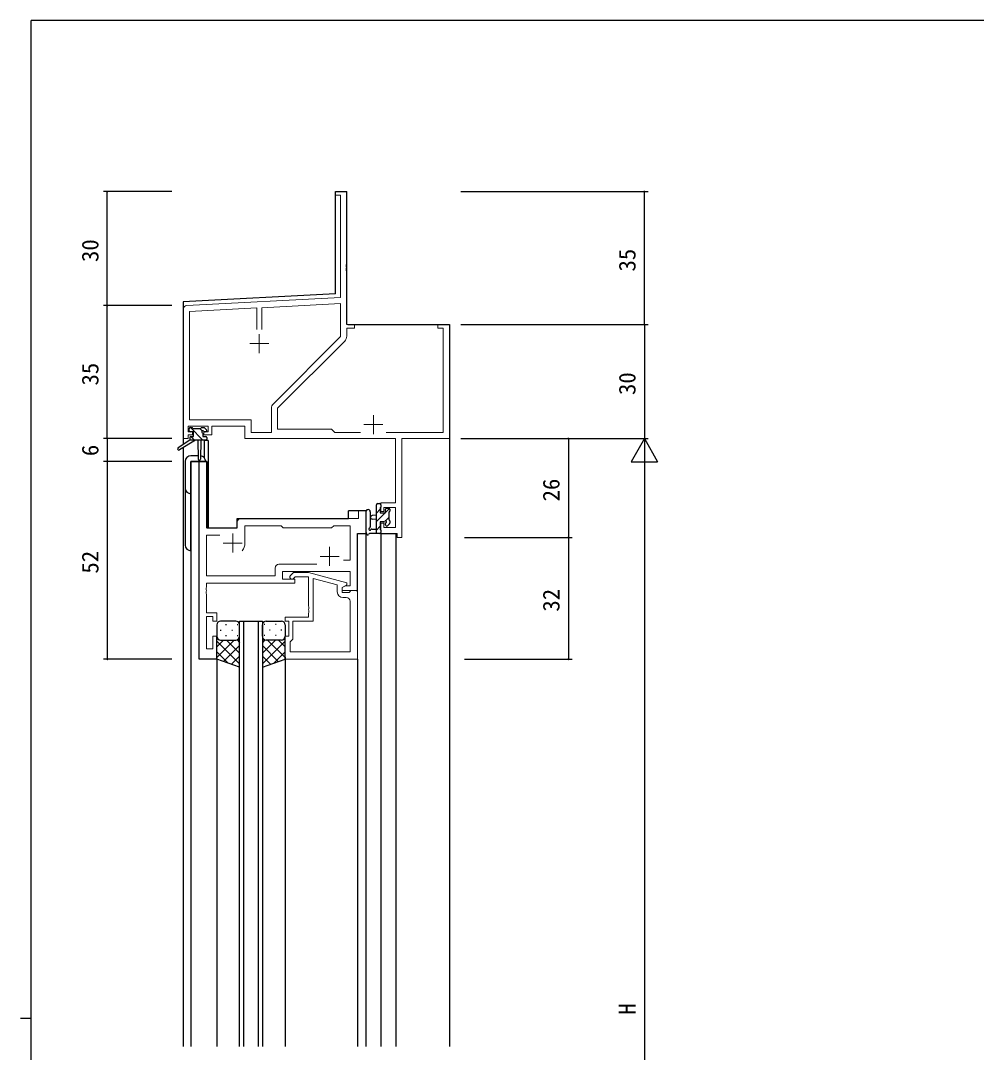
# Model space of a CAD drawing. Units: millimetres, scale not verified. Extents: x -1107 to 397, y -282 to 282.
# Drawn here: x -396.6 to -145.1, y 7.8 to 279.3 of the extents above; entities that cross this region are included whole.
import ezdxf
from ezdxf.enums import TextEntityAlignment as Align

# ---------------------------------------------------------------- set-up
doc = ezdxf.new("R2010")
doc.units = ezdxf.units.MM
doc.header["$LTSCALE"] = 2
doc.layers.add('0-2_YKK_11', color=7, linetype='Continuous', lineweight=18)
for name, color, linetype in [('0-3_YKK_12', 2, 'Continuous'), ('0-4_YKK_13', 4, 'Continuous'), ('0-6_YKK_D', 6, 'Continuous'), ('0-7_YKK_ZWAK', 7, 'Continuous')]:
    doc.layers.add(name, color=color, linetype=linetype)
doc.styles.add('ＭＳ ゴシック', font='')
doc.styles.get('ＭＳ ゴシック').set_extended_font_data('MS Gothic')

msp = doc.modelspace()

# ---------------------------------------------------------------- linework, layer by layer
at = {"layer": '0-2_YKK_11'}
for p, q in [((-334.45, 198), (-334.45, 203.682)), ((-318.65, 136.23), (-328.63, 136.23)), ((-318.65, 136.23), (-328.63, 136.23)), ((-310.93, 127.5), (-311.8, 127.5))]:
    msp.add_line(p, q, dxfattribs=at)
at = {"layer": '0-2_YKK_11', "color": 2}
for p, q in [((-333.8, 196.8), (-333.8, 191.8)), ((-336.3, 194.3), (-331.3, 194.3)), ((-303.8, 175.5), (-303.8, 170.5)), ((-306.3, 173), (-301.3, 173)), ((-340.8, 144.3), (-340.8, 139.3)), ((-343.3, 141.8), (-338.3, 141.8)), ((-315.3, 140.8), (-315.3, 135.8)), ((-317.8, 138.3), (-312.8, 138.3))]:
    msp.add_line(p, q, dxfattribs=at)
at = {"layer": '0-2_YKK_11'}
for points in [[(-310.8, 196.246), (-310.8, 198.4), (-308.8, 198.4), (-308.8, 199.3), (-310.8, 199.3), (-310.8, 213.342), (-310.92, 213.525), (-310.92, 214.075), (-310.8, 214.258), (-310.8, 214.342), (-310.92, 214.525), (-310.92, 215.075), (-310.8, 215.258), (-310.8, 234.3), (-313.8, 234.3), (-313.8, 233.4), (-312.43, 233.4), (-312.43, 206.468), (-352.852, 204.35)], [(-334.45, 198), (-334.45, 203.682), (-352.17, 202.753), (-352.17, 174.23), (-335.97, 174.23), (-335.97, 170.93), (-330.63, 170.93), (-330.63, 177.23)], [(-330.103, 178.502), (-312.43, 196.175), (-312.43, 204.836), (-333.15, 203.75), (-333.15, 198)], [(-353.8, 203.351), (-353.8, 169.3), (-352.5, 169.3), (-352.5, 170.3), (-351.4, 170.3), (-351.4, 171.1), (-352.5, 171.1), (-352.5, 172.6), (-347.3, 172.6), (-347.3, 171.1), (-348.4, 171.1), (-348.4, 170.3), (-346.3, 170.3), (-346.3, 172.6), (-337.6, 172.6), (-337.6, 169.3), (-297.93, 169.3), (-297.93, 152.4), (-301.8, 152.4), (-301.8, 150.1), (-301, 150.1), (-301, 151.2), (-297.93, 151.2), (-297.93, 145.93), (-301, 145.93), (-301, 147.1), (-301.8, 147.1), (-301.8, 144.3), (-297.5, 144.3), (-297.5, 143.3), (-296.3, 143.3), (-296.3, 169.3), (-283.8, 169.3), (-283.8, 199.3), (-286.8, 199.3), (-286.8, 198.4), (-285.43, 198.4), (-285.43, 170.93), (-300.45, 170.93)], [(-307.15, 170.93), (-313.93, 170.93), (-314.8, 171.8), (-329, 171.8), (-329, 177.3), (-311.327, 194.973)], [(-349.6, 163.3), (-349.6, 111.3), (-345, 111.3), (-345, 117.3), (-346, 117.3), (-346, 114), (-347.67, 114), (-347.67, 122.5), (-346, 122.5), (-346, 121.3), (-345, 121.3), (-345, 123.5), (-347.67, 123.5), (-347.67, 128.342), (-347.79, 128.525), (-347.79, 129.075), (-347.67, 129.258), (-347.67, 129.342), (-347.79, 129.525), (-347.79, 130.075), (-347.67, 130.258), (-347.67, 131.3), (-324.5, 131.3), (-324.5, 132.3), (-327.7, 132.3), (-327.7, 134.3), (-309.93, 134.3), (-309.93, 130.6), (-311.134, 130.6), (-312, 130.1), (-312, 129.3), (-308, 129.3), (-308, 144.3), (-305.8, 144.3), (-305.8, 150.3), (-307.73, 150.3), (-307.73, 148.3), (-338.6, 148.3)], [(-339.6, 147.3), (-339.6, 145.8), (-347.67, 145.8), (-347.67, 163.3), (-349.6, 163.3)], [(-337.6, 141.8), (-337.6, 146.37), (-328.07, 146.37), (-327.5, 145.8), (-314.8, 145.8), (-314.23, 146.37), (-309.93, 146.37), (-309.93, 137.3), (-311.634, 137.3)], [(-329.63, 135.23), (-329.63, 133.23), (-347.67, 133.23), (-347.67, 143.87), (-344.15, 143.87)], [(-325.624, 133.324), (-324.849, 134.1), (-320.903, 134.1), (-310.8, 131.393), (-310.8, 130.793), (-312, 130.1), (-312, 128.8), (-310.2, 128.8), (-310, 129), (-309.7, 129.3), (-308, 129.3), (-308, 111.3)], [(-308, 111.3), (-327, 111.3), (-327, 117.3), (-326, 117.3), (-326, 121.3), (-327, 121.3), (-327, 122.3), (-320.9, 122.3), (-320.9, 123.342), (-320.78, 123.525), (-320.78, 124.075), (-320.9, 124.258), (-320.9, 124.342), (-320.78, 124.525), (-320.78, 125.075), (-320.9, 125.258), (-320.9, 132.9), (-324.351, 132.9), (-324.776, 132.476)], [(-313.3, 129), (-313.3, 130.82), (-319.6, 132.508), (-319.6, 121.3), (-325, 121.3), (-325, 116.5), (-325.5, 116), (-325.7, 115.8), (-325.7, 113.23), (-309.93, 113.23)], [(-325.7, 113.23), (-309.93, 113.23), (-309.93, 126.5)]]:
    msp.add_lwpolyline(points, dxfattribs=at)
for centre, radius, start, end in [((-352.8, 203.351), 1, 93.00003, 180), ((-312.6, 196.246), 1.8, 314.99999, 359.99998), ((-328.83, 177.23), 1.8, 134.99999, 179.99998), ((-338.6, 147.3), 1, 90.00001, 179.99999), ((-340.8, 141.8), 3.2, 321.63348, 359.99999), ((-328.63, 135.23), 1, 90.00001, 179.99999), ((-325.2, 132.9), 0.6, 134.99999, 315.00001), ((-311.8, 129), 1.5, 180.00001, 269.99999), ((-310.93, 126.5), 1, 0.00001, 89.99999)]:
    msp.add_arc(centre, radius, start, end, dxfattribs=at)
at = {"layer": '0-3_YKK_12'}
for p, q in [((-313.8, 234.3), (-310.8, 234.3)), ((-313.8, 207.396), (-313.8, 234.3)), ((-310.8, 199.3), (-310.8, 234.3)), ((-313.8, 207.396), (-353.8, 205.3)), ((-353.8, 205.3), (-353.8, 167.763)), ((-310.5, 199.3), (-283.8, 199.3)), ((-283.8, 199.3), (-283.8, 9.3)), ((-348.3, 168.8), (-348.3, 164.32)), ((-347.3, 168.8), (-348.3, 168.8)), ((-347.3, 168.8), (-347.3, 145.8)), ((-353.8, 166.973), (-353.8, 9.3)), ((-347.6, 163.3), (-351.8, 163.3)), ((-351.8, 163.3), (-351.8, 9.3)), ((-347.6, 163.3), (-347.6, 145.8)), ((-305.8, 150.3), (-310.3, 150.3)), ((-310.3, 148.3), (-310.3, 150.3)), ((-305.8, 150.3), (-305.8, 9.3)), ((-308, 144.298), (-305.8, 144.298)), ((-301.8, 144.3), (-297.9, 144.3)), ((-301.8, 144.3), (-301.8, 9.3)), ((-297.9, 144.3), (-297.9, 9.3)), ((-338, 121.301), (-338, 9.3)), ((-334, 9.3), (-334, 121.301)), ((-327, 111.8), (-327, 9.3)), ((-345, 111.3), (-345, 9.3)), ((-308, 111.3), (-308, 9.3))]:
    msp.add_line(p, q, dxfattribs=at)
for points in [[(-345, 111.3), (-349.6, 111.3), (-349.6, 163.3)], [(-347.6, 145.8), (-339.6, 145.8), (-339.6, 148.3), (-310.3, 148.3)], [(-308.3, 129.3), (-308, 129.3), (-308, 144.298)], [(-339, 9.3), (-339, 121.301), (-333, 121.301), (-333, 9.3)]]:
    msp.add_lwpolyline(points, dxfattribs=at)
at = {"layer": '0-4_YKK_13'}
for p, q in [((-352.3, 171.4), (-352.3, 171.9)), ((-352, 172.2), (-351.5, 172.2)), ((-348.623, 168.9), (-351.923, 172.2)), ((-351.3, 172), (-349.2, 172)), ((-348.805, 171.327), (-349.478, 172)), ((-349, 172.2), (-348.4, 172.2)), ((-347.9, 171.1), (-348.239, 171.1)), ((-348.188, 172.112), (-347.688, 171.612)), ((-352.1, 168.9), (-355.167, 166.849)), ((-350.6, 168.9), (-354.845, 166.343)), ((-352.1, 169.6), (-352.1, 168.9)), ((-347.9, 168.9), (-352.1, 168.9)), ((-350.868, 168.9), (-351.861, 169.894)), ((-351.8, 169.9), (-351.1, 169.9)), ((-350, 168.9), (-349.898, 163.892)), ((-349.198, 168.9), (-349.298, 163.892)), ((-348.7, 170.639), (-348.7, 169.9)), ((-348.7, 169.9), (-347.9, 169.9)), ((-347.6, 169.6), (-347.6, 169.2)), ((-353.3, 163.3), (-353.3, 141.3)), ((-349.916, 164.8), (-351.8, 164.8)), ((-351.8, 163.3), (-347.9, 163.3)), ((-351.8, 139.8), (-351.8, 163.3)), ((-302.985, 151.995), (-302.795, 152.185)), ((-302.7, 152.2), (-302.1, 152.2)), ((-305.8, 150.028), (-305.8, 144.866)), ((-304.6, 150.028), (-304.597, 146.067)), ((-303, 144.3), (-303, 151.9)), ((-303, 149.734), (-302, 150.734)), ((-303, 147.489), (-300.689, 149.8)), ((-301.8, 151.9), (-301.8, 151.3)), ((-300.6, 149.889), (-299.583, 150.907)), ((-300.3, 151), (-299.8, 151)), ((-299.7, 150), (-299.7, 147.9)), ((-299.5, 150.7), (-299.5, 150.2)), ((-303, 149.2), (-304.144, 149.098)), ((-303, 148), (-304.144, 148.102)), ((-300.6, 146.6), (-300.6, 146.939)), ((-300.594, 147.65), (-299.7, 148.544)), ((-299.588, 146.888), (-300.088, 146.388)), ((-299.5, 147.7), (-299.5, 147.1)), ((-302.1, 144.3), (-304.78, 144.3)), ((-304.18, 145.5), (-303, 145.5)), ((-303, 145.244), (-302, 146.244)), ((-301.8, 145.2), (-301.8, 144.6)), ((-345, 120.3), (-345, 117.3)), ((-340, 121.3), (-344, 121.3)), ((-342.665, 120.352), (-342.465, 120.352)), ((-339.635, 120.352), (-339.435, 120.352)), ((-339, 117.3), (-339, 120.3)), ((-333, 117.3), (-333, 120.3)), ((-332.365, 120.352), (-332.565, 120.352)), ((-332, 121.3), (-328, 121.3)), ((-329.335, 120.352), (-329.535, 120.352)), ((-327, 120.3), (-327, 117.3)), ((-344.08, 118.937), (-343.88, 118.937)), ((-342.665, 117.522), (-342.465, 117.522)), ((-341.05, 118.937), (-340.85, 118.937)), ((-339.635, 117.522), (-339.435, 117.522)), ((-339, 109.157), (-339, 117.3)), ((-333, 117.3), (-333, 109.157)), ((-332.365, 117.522), (-332.565, 117.522)), ((-330.95, 118.937), (-331.15, 118.937)), ((-329.335, 117.522), (-329.535, 117.522)), ((-327.92, 118.937), (-328.12, 118.937)), ((-340.38, 116.3), (-345, 111.68)), ((-343.208, 116.3), (-345, 114.508)), ((-345, 116.032), (-339, 110.032)), ((-344, 116.3), (-340.4, 116.3)), ((-343.6, 116.3), (-340, 116.3)), ((-339, 114.851), (-343.196, 110.656)), ((-342.44, 116.3), (-339, 112.86)), ((-339.668, 116.357), (-339, 115.689)), ((-332.332, 116.357), (-333, 115.689)), ((-329.56, 116.3), (-333, 112.86)), ((-327, 116.032), (-333, 110.032)), ((-333, 114.851), (-328.804, 110.656)), ((-328.4, 116.3), (-332, 116.3)), ((-331.62, 116.3), (-327, 111.68)), ((-328, 116.3), (-331.6, 116.3)), ((-328.792, 116.3), (-327, 114.508)), ((-345, 113.203), (-342.039, 110.243)), ((-339, 112.023), (-341.112, 109.911)), ((-333, 112.023), (-330.888, 109.911)), ((-327, 113.203), (-329.961, 110.243))]:
    msp.add_line(p, q, dxfattribs=at)
for points in [[(-351.1, 169.9), (-351.1, 171.1), (-352, 171.1)], [(-302, 151.1), (-302, 149.8), (-300.6, 149.8), (-300.6, 150.7)], [(-301.061, 147.4), (-302, 147.4), (-302, 145.4)], [(-339, 109.157), (-345, 111.3), (-345, 117.3)], [(-333, 109.157), (-327, 111.3), (-327, 117.3)]]:
    msp.add_lwpolyline(points, dxfattribs=at)
for centre, radius, start, end in [((-352, 171.9), 0.3, 90, 180), ((-352, 171.4), 0.3, 180, 270), ((-351.5, 172), 0.2, 0, 90), ((-349, 172), 0.2, 90, 180), ((-348.7, 171.1), 0.25, 33.05573, 236.94427), ((-348.239, 171.4), 0.3, 213.05573, 270), ((-348.4, 171.9), 0.3, 45, 90), ((-347.9, 171.4), 0.3, 270, 45), ((-351.8, 169.6), 0.3, 90, 180), ((-349, 170.639), 0.3, 0, 56.94427), ((-347.9, 169.6), 0.3, 0, 90), ((-347.9, 169.2), 0.3, 270, 0), ((-355, 166.6), 0.3, 123.76905, 301.06147), ((-351.8, 163.3), 1.5, 90, 180), ((-349.598, 163.898), 0.3, 181.16963, 358.85539), ((-349.4, 163.3), 1.5, 0, 85.40479), ((-351.8, 156.3), 1.5, 180, 270), ((-302.7, 151.9), 0.3, 90, 180), ((-302.1, 151.9), 0.3, 0, 90), ((-305.2, 150.028), 0.6, 0.04023, 180.04023), ((-302, 151.3), 0.2, 270, 0), ((-300.3, 150.7), 0.3, 90, 180), ((-299.8, 150.7), 0.3, 0, 90), ((-299.7, 150.2), 0.2, 270, 0), ((-304.1, 148.6), 0.5, 95.09207, 264.90793), ((-301.061, 147.7), 0.3, 270, 326.94427), ((-300.6, 147.4), 0.25, 303.05573, 146.94427), ((-300.3, 146.939), 0.3, 123.05573, 180), ((-299.7, 147.7), 0.2, 0, 90), ((-299.8, 147.1), 0.3, 315, 0), ((-305.5, 144.866), 0.3, 180, 229.47122), ((-305.89, 144.41), 0.3, 349.47122, 49.47122), ((-305.3, 144.3), 0.3, 169.47122, 330), ((-304.78, 144), 0.3, 90, 150), ((-304.7, 145.5), 0.3, 109.18976, 330), ((-304.897, 146.067), 0.3, 289.18976, 0.04023), ((-304.18, 145.2), 0.3, 90, 150), ((-302.1, 144.6), 0.3, 270, 0), ((-302, 145.2), 0.2, 360, 90), ((-300.3, 146.6), 0.3, 180, 315), ((-351.8, 141.3), 1.5, 180, 270), ((-344, 120.3), 1, 90, 180), ((-340, 120.3), 1, 0, 90), ((-332, 120.3), 1, 90, 180), ((-328, 120.3), 1, 0, 90), ((-344, 117.3), 1, 180, 270), ((-344, 117.3), 1, 180, 270), ((-340, 117.3), 1, 270, 0), ((-340, 117.3), 1, 270, 0), ((-332, 117.3), 1, 180, 270), ((-332, 117.3), 1, 180, 270), ((-328, 117.3), 1, 270, 0), ((-328, 117.3), 1, 270, 0)]:
    msp.add_arc(centre, radius, start, end, dxfattribs=at)
at = {"layer": '0-6_YKK_D'}
for p, q in [((-356.8, 234.3), (-374.8, 234.3)), ((-373.8, 204.3), (-373.8, 234.3)), ((-280.8, 234.3), (-231.497, 234.3)), ((-232.497, 199.3), (-232.497, 234.3)), ((-356.8, 204.3), (-374.8, 204.3)), ((-356.8, 204.3), (-374.8, 204.3)), ((-373.8, 169.3), (-373.8, 204.3)), ((-280.8, 199.3), (-231.497, 199.3)), ((-280.8, 199.3), (-231.497, 199.3)), ((-232.497, 199.3), (-232.497, 169.3)), ((-356.8, 169.3), (-374.8, 169.3)), ((-356.8, 169.3), (-374.8, 169.3)), ((-373.8, 169.3), (-373.8, 163.3)), ((-280.8, 169.3), (-231.497, 169.3)), ((-279.8, 169.3), (-251.497, 169.3)), ((-268.497, 169.3), (-231.497, 169.3)), ((-252.497, 169.3), (-252.497, 143.3)), ((-232.497, 169.3), (-235.997, 163.238)), ((-232.497, 169.3), (-228.997, 163.238)), ((-232.497, 169.3), (-232.497, 157.176)), ((-356.8, 163.3), (-374.8, 163.3)), ((-356.8, 163.3), (-374.8, 163.3)), ((-373.8, 163.3), (-373.8, 111.3)), ((-235.997, 163.238), (-228.997, 163.238)), ((-232.497, 162.3), (-232.497, -123.7)), ((-279.8, 143.3), (-251.497, 143.3)), ((-279.8, 143.3), (-251.497, 143.3)), ((-252.497, 143.3), (-252.497, 111.3)), ((-356.8, 111.3), (-374.8, 111.3)), ((-279.8, 111.3), (-251.497, 111.3))]:
    msp.add_line(p, q, dxfattribs=at)
for centre, start, end in [((-373.8, 234.3), 90, 270), ((-373.8, 234.3), 270, 90), ((-232.497, 234.3), 90, 270), ((-232.497, 234.3), 270, 90), ((-373.8, 204.3), 90, 270), ((-373.8, 204.3), 90, 270), ((-373.8, 204.3), 270, 90), ((-373.8, 204.3), 270, 90), ((-232.497, 199.3), 90, 270), ((-232.497, 199.3), 90, 270), ((-232.497, 199.3), 270, 90), ((-232.497, 199.3), 270, 90), ((-373.8, 169.3), 90, 270), ((-373.8, 169.3), 90, 270), ((-373.8, 169.3), 270, 90), ((-373.8, 169.3), 270, 90), ((-252.497, 169.3), 90, 270), ((-252.497, 169.3), 270, 90), ((-373.8, 163.3), 90, 270), ((-373.8, 163.3), 90, 270), ((-373.8, 163.3), 270, 90), ((-373.8, 163.3), 270, 90), ((-252.497, 143.3), 90, 270), ((-252.497, 143.3), 90, 270), ((-252.497, 143.3), 270, 90), ((-252.497, 143.3), 270, 90), ((-373.8, 111.3), 90, 270), ((-373.8, 111.3), 270, 90), ((-252.497, 111.3), 90, 270), ((-252.497, 111.3), 270, 90)]:
    msp.add_arc(centre, 0.106, start, end, dxfattribs=at)
at = {"layer": '0-7_YKK_ZWAK'}
for p, q in [((376.2, 279.3), (-393.8, 279.3)), ((-393.8, -245.7), (-393.8, 279.3)), ((-396.6, 16.8), (-393.8, 16.8))]:
    msp.add_line(p, q, dxfattribs=at)

# ---------------------------------------------------------------- texts
at = {"layer": '0-6_YKK_D', "style": 'ＭＳ ゴシック'}
for s, p in [('30', (-374.8, 215.78)), ('35', (-233.497, 213.28)), ('35', (-374.8, 183.28)), ('30', (-233.497, 180.78)), ('6', (-374.8, 164.7)), ('26', (-253.497, 152.78)), ('52', (-374.8, 133.78)), ('32', (-253.497, 123.78)), ('H', (-233.497, 17.7))]:
    msp.add_text(s, height=4.399, rotation=90, dxfattribs=at).set_placement(p, align=Align.BOTTOM_LEFT)

doc.saveas('drawing.dxf')
